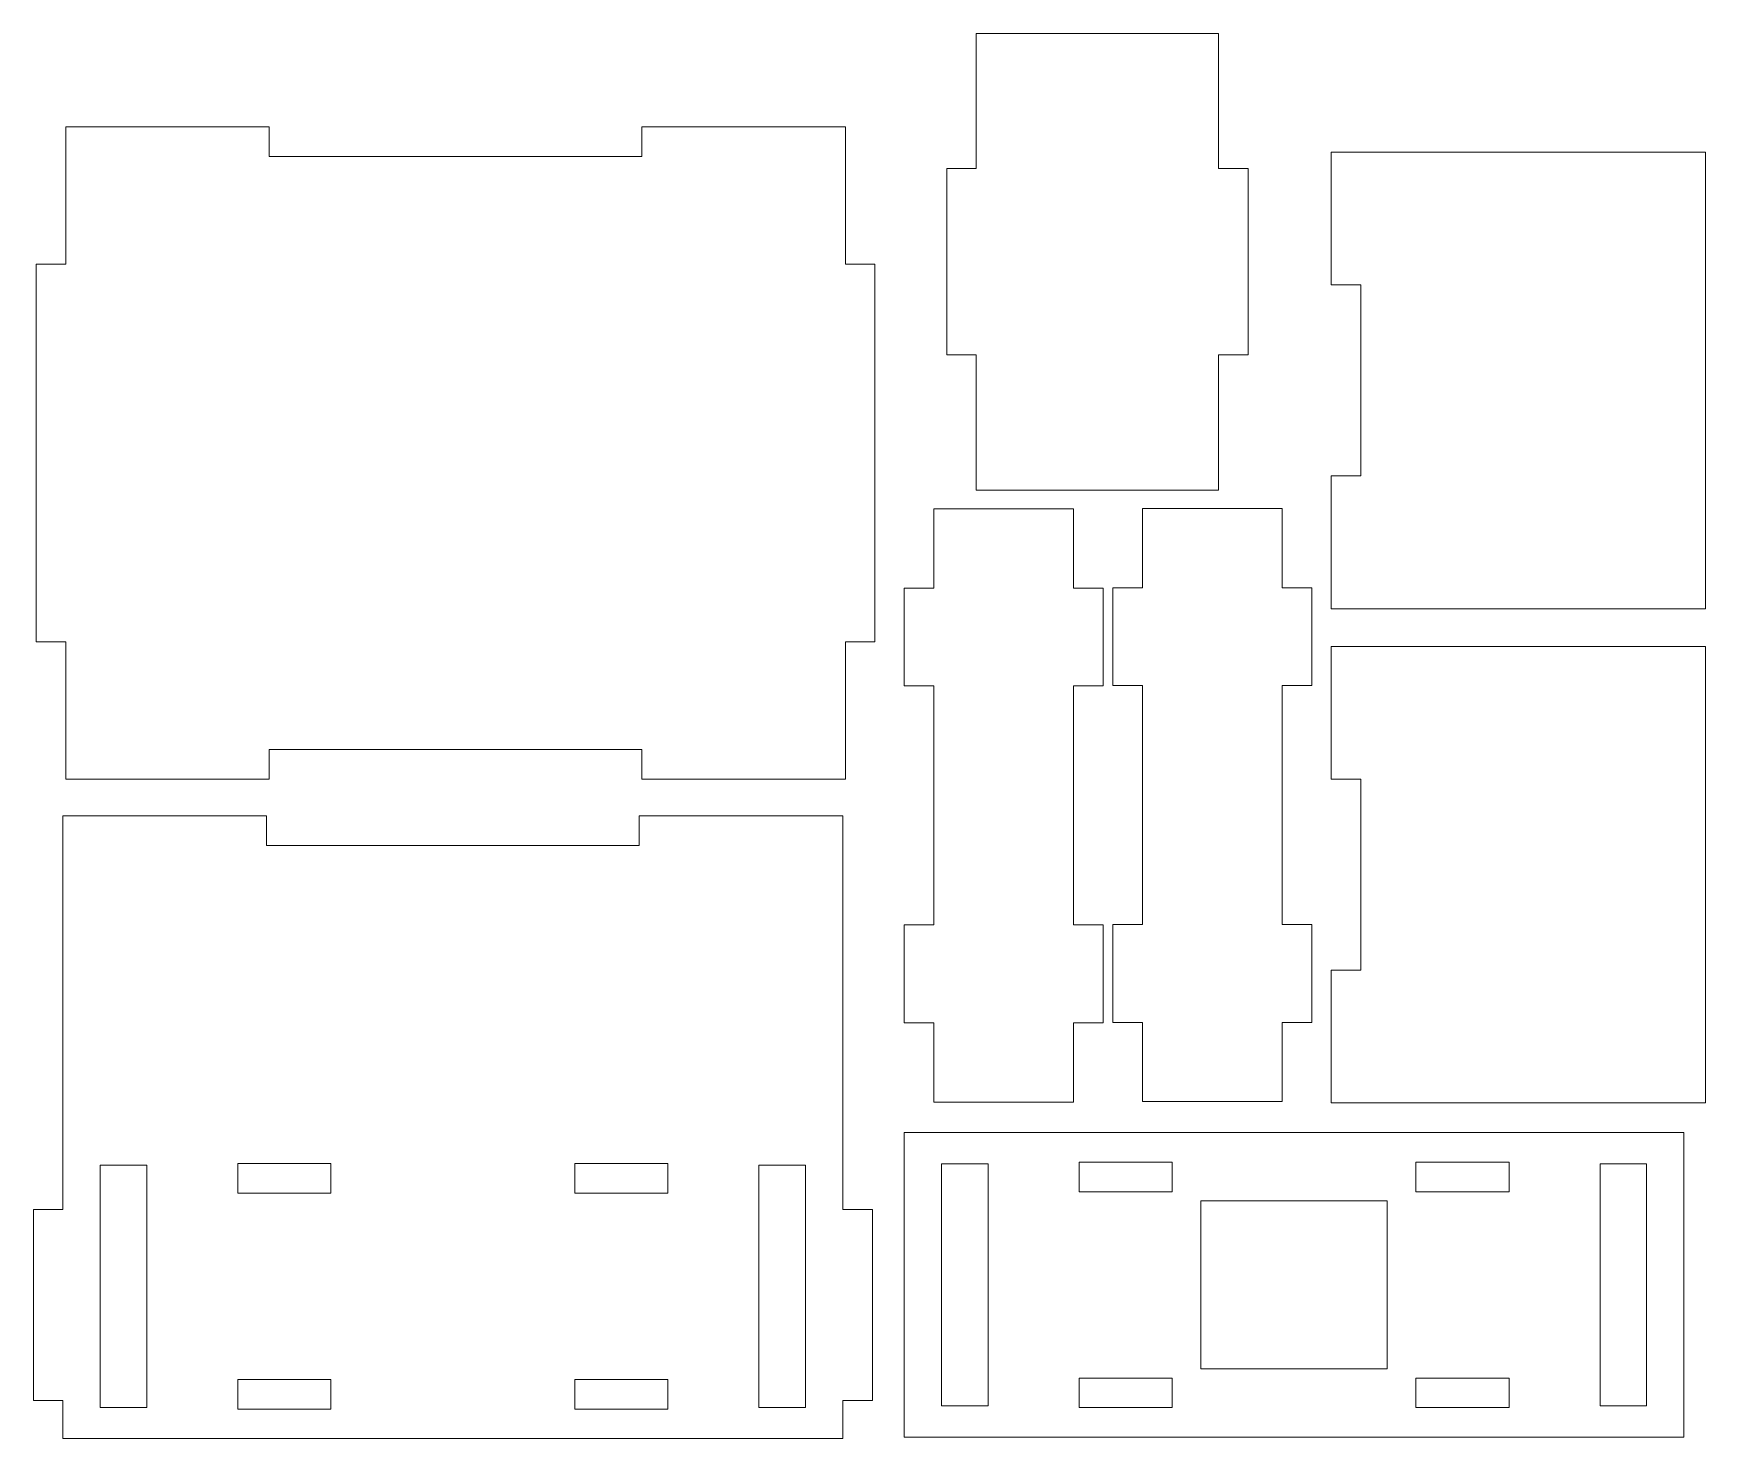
# Model space of a CAD drawing. Header units: millimetres. Extents: x -45 to 134, y -32 to 119.
import ezdxf

# ---------------------------------------------------------------- set-up
doc = ezdxf.new("R2010")
doc.units = ezdxf.units.MM

msp = doc.modelspace()

# ---------------------------------------------------------------- linework, layer by layer
at = {"color": 1, "lineweight": 5}
for p, q in [((56.15, 118.96), (56.15, 104.46)), ((56.15, 118.96), (82.15, 118.96)), ((82.15, 118.96), (82.15, 104.46)), ((-41.54, 94.19), (-41.54, 108.94)), ((-41.54, 108.94), (-19.72, 108.94)), ((-19.72, 108.94), (-19.72, 105.77)), ((20.28, 108.94), (20.28, 105.77)), ((20.28, 108.94), (42.11, 108.94)), ((42.11, 94.19), (42.11, 108.94)), ((94.21, 91.98), (94.21, 106.23)), ((134.39, 106.23), (94.21, 106.23)), ((134.39, 57.23), (134.39, 106.23)), ((-19.72, 105.77), (20.28, 105.77)), ((52.98, 104.46), (52.98, 84.46)), ((52.98, 104.46), (56.15, 104.46)), ((85.33, 104.46), (82.15, 104.46)), ((85.33, 104.46), (85.33, 84.46)), ((-44.72, 53.69), (-44.72, 94.19)), ((-44.72, 94.19), (-41.54, 94.19)), ((45.28, 94.19), (42.11, 94.19)), ((45.28, 53.69), (45.28, 94.19)), ((94.21, 91.98), (97.39, 91.98)), ((97.39, 71.48), (97.39, 91.98)), ((52.98, 84.46), (56.15, 84.46)), ((56.15, 84.46), (56.15, 69.96)), ((82.15, 84.46), (82.15, 69.96)), ((85.33, 84.46), (82.15, 84.46)), ((56.15, 69.96), (82.15, 69.96)), ((94.21, 57.23), (94.21, 71.48)), ((94.21, 71.48), (97.39, 71.48)), ((51.59, 67.94), (51.59, 59.44)), ((51.59, 67.94), (66.59, 67.94)), ((66.59, 67.94), (66.59, 59.44)), ((73.97, 67.98), (73.97, 59.48)), ((73.97, 67.98), (88.97, 67.98)), ((88.97, 67.98), (88.97, 59.48)), ((51.59, 59.44), (48.42, 59.44)), ((48.42, 59.44), (48.42, 48.94)), ((66.59, 59.44), (69.77, 59.44)), ((69.77, 59.44), (69.77, 48.94)), ((73.97, 59.48), (70.8, 59.48)), ((70.8, 59.48), (70.8, 48.98)), ((88.97, 59.48), (92.15, 59.48)), ((92.15, 59.48), (92.15, 48.98)), ((134.39, 57.23), (94.21, 57.23)), ((-44.72, 53.69), (-41.54, 53.69)), ((-41.54, 38.94), (-41.54, 53.69)), ((45.28, 53.69), (42.11, 53.69)), ((42.11, 38.94), (42.11, 53.69)), ((94.21, 38.94), (94.21, 53.19)), ((134.39, 53.19), (94.21, 53.19)), ((134.39, 4.19), (134.39, 53.19)), ((51.59, 48.94), (48.42, 48.94)), ((51.59, 48.94), (51.59, 23.29)), ((66.59, 48.94), (69.77, 48.94)), ((66.59, 48.94), (66.59, 23.29)), ((73.97, 48.98), (70.8, 48.98)), ((73.97, 48.98), (73.97, 23.33)), ((88.97, 48.98), (92.15, 48.98)), ((88.97, 48.98), (88.97, 23.33)), ((-19.72, 42.12), (20.28, 42.12)), ((-19.72, 38.94), (-19.72, 42.12)), ((20.28, 38.94), (20.28, 42.12)), ((-41.54, 38.94), (-19.72, 38.94)), ((20.28, 38.94), (42.11, 38.94)), ((94.21, 38.94), (97.39, 38.94)), ((97.39, 18.44), (97.39, 38.94)), ((-41.83, -7.25), (-41.83, 35)), ((-41.83, 35), (-20, 35)), ((-20, 35), (-20, 31.83)), ((20, 35), (20, 31.83)), ((20, 35), (41.82, 35)), ((41.82, -7.25), (41.82, 35)), ((-20, 31.83), (20, 31.83)), ((70.8, 12.83), (70.8, 23.33)), ((73.97, 23.33), (70.8, 23.33)), ((88.97, 23.33), (92.15, 23.33)), ((92.15, 12.83), (92.15, 23.33)), ((48.42, 12.79), (48.42, 23.29)), ((51.59, 23.29), (48.42, 23.29)), ((66.59, 23.29), (69.77, 23.29)), ((69.77, 12.79), (69.77, 23.29)), ((94.21, 4.19), (94.21, 18.44)), ((94.21, 18.44), (97.39, 18.44)), ((51.59, 12.79), (48.42, 12.79)), ((51.59, 12.79), (51.59, 4.29)), ((66.59, 12.79), (66.59, 4.29)), ((66.59, 12.79), (69.77, 12.79)), ((73.97, 12.83), (70.8, 12.83)), ((73.97, 12.83), (73.97, 4.33)), ((88.97, 12.83), (88.97, 4.33)), ((88.97, 12.83), (92.15, 12.83)), ((51.59, 4.29), (66.59, 4.29)), ((73.97, 4.33), (88.97, 4.33)), ((134.39, 4.19), (94.21, 4.19)), ((48.42, 1.02), (48.42, -31.68)), ((132.07, 1.02), (48.42, 1.02)), ((132.07, -31.68), (132.07, 1.02)), ((-32.83, -2.5), (-37.83, -2.5)), ((-37.83, -2.5), (-37.83, -28.5)), ((-32.83, -28.5), (-32.83, -2.5)), ((-13.08, -2.32), (-23.08, -2.32)), ((-23.08, -2.32), (-23.08, -5.5)), ((-13.08, -5.5), (-13.08, -2.32)), ((23.07, -2.32), (13.07, -2.32)), ((13.07, -2.32), (13.07, -5.5)), ((23.07, -5.5), (23.07, -2.32)), ((37.82, -2.5), (32.82, -2.5)), ((32.82, -2.5), (32.82, -28.5)), ((37.82, -28.5), (37.82, -2.5)), ((57.42, -2.33), (52.42, -2.33)), ((52.42, -2.33), (52.42, -28.33)), ((57.42, -28.33), (57.42, -2.33)), ((77.17, -2.15), (67.17, -2.15)), ((67.17, -2.15), (67.17, -5.33)), ((77.17, -5.33), (77.17, -2.15)), ((113.32, -2.15), (103.32, -2.15)), ((103.32, -2.15), (103.32, -5.33)), ((113.32, -5.33), (113.32, -2.15)), ((128.07, -2.33), (123.07, -2.33)), ((123.07, -2.33), (123.07, -28.33)), ((128.07, -28.33), (128.07, -2.33)), ((67.17, -5.33), (77.17, -5.33)), ((103.32, -5.33), (113.32, -5.33)), ((-23.08, -5.5), (-13.08, -5.5)), ((13.07, -5.5), (23.07, -5.5)), ((100.24, -6.33), (80.24, -6.33)), ((80.24, -6.33), (80.24, -24.33)), ((100.24, -24.33), (100.24, -6.33)), ((-45, -27.75), (-45, -7.25)), ((-45, -7.25), (-41.83, -7.25)), ((45, -7.25), (41.82, -7.25)), ((45, -27.75), (45, -7.25)), ((80.24, -24.33), (100.24, -24.33)), ((-13.08, -25.5), (-23.08, -25.5)), ((-23.08, -25.5), (-23.08, -28.68)), ((-13.08, -28.68), (-13.08, -25.5)), ((23.07, -25.5), (13.07, -25.5)), ((13.07, -25.5), (13.07, -28.68)), ((23.07, -28.68), (23.07, -25.5)), ((67.17, -25.33), (67.17, -28.5)), ((77.17, -25.33), (67.17, -25.33)), ((77.17, -28.5), (77.17, -25.33)), ((113.32, -25.33), (103.32, -25.33)), ((103.32, -25.33), (103.32, -28.5)), ((113.32, -28.5), (113.32, -25.33)), ((-45, -27.75), (-41.83, -27.75)), ((-41.83, -31.83), (-41.83, -27.75)), ((-37.83, -28.5), (-32.83, -28.5)), ((-23.08, -28.68), (-13.08, -28.68)), ((13.07, -28.68), (23.07, -28.68)), ((32.82, -28.5), (37.82, -28.5)), ((45, -27.75), (41.82, -27.75)), ((41.82, -31.83), (41.82, -27.75)), ((52.42, -28.33), (57.42, -28.33)), ((67.17, -28.5), (77.17, -28.5)), ((103.32, -28.5), (113.32, -28.5)), ((123.07, -28.33), (128.07, -28.33)), ((-41.83, -31.83), (41.82, -31.83)), ((48.42, -31.68), (132.07, -31.68))]:
    msp.add_line(p, q, dxfattribs=at)

doc.saveas('drawing.dxf')
